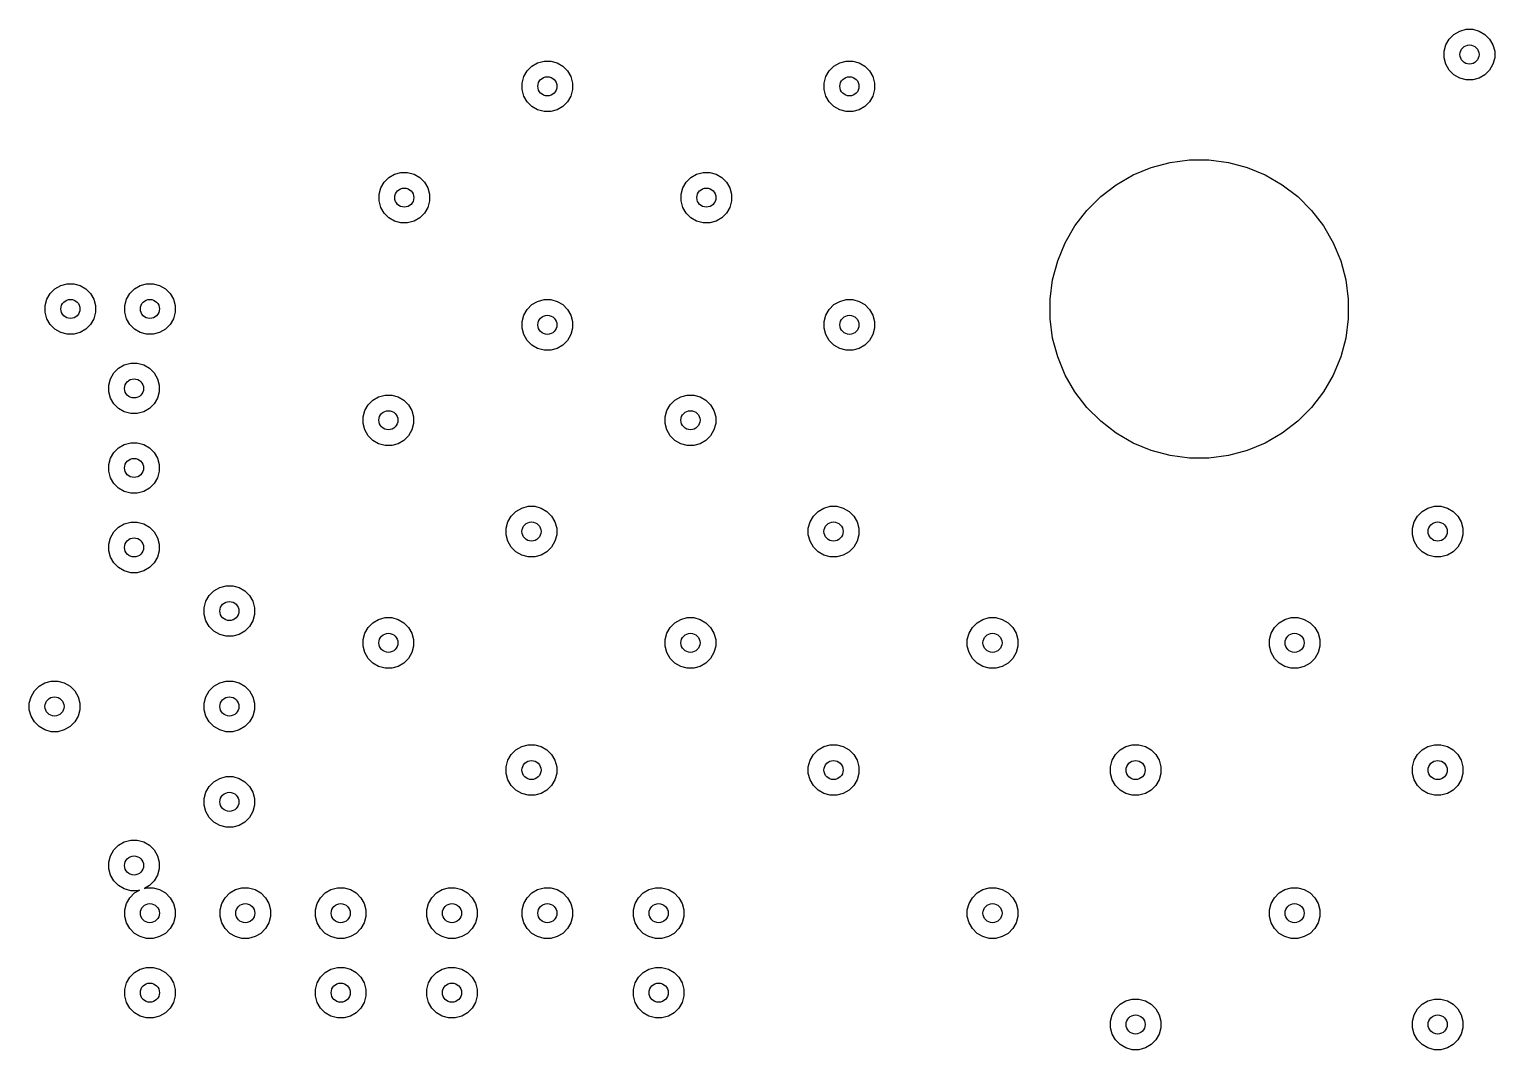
# Model space of a CAD drawing. Extents: x 0.98 to 8.09, y -3.46 to -0.83.
# Drawn here: x 7.16 to 8.067, y -1.502 to -0.87 of the extents above; entities that cross this region are included whole.
import ezdxf

# ---------------------------------------------------------------- set-up
doc = ezdxf.new("R2010")
doc.units = 0
doc.header["$MEASUREMENT"] = 0
doc.layers.add('BLACK', color=7, linetype='CONTINUOUS')

msp = doc.modelspace()

# ---------------------------------------------------------------- linework, layer by layer
at = {"layer": 'BLACK', "linetype": 'CONTINUOUS'}
for p, q in [((8.04515, -0.87128), (8.04913, -0.87021)), ((8.04913, -0.87021), (8.05324, -0.87021)), ((8.05324, -0.87021), (8.05721, -0.87128)), ((8.03557, -0.88377), (8.03663, -0.8798)), ((8.03663, -0.8798), (8.03869, -0.87624)), ((8.03869, -0.87624), (8.04159, -0.87333)), ((8.04159, -0.87333), (8.04515, -0.87128)), ((8.05721, -0.87128), (8.06077, -0.87333)), ((8.06077, -0.87333), (8.06367, -0.87624)), ((8.06367, -0.87624), (8.06573, -0.8798)), ((8.06573, -0.8798), (8.06679, -0.88377)), ((8.03557, -0.88788), (8.03557, -0.88377)), ((8.03663, -0.89185), (8.03557, -0.88788)), ((8.06679, -0.88788), (8.06573, -0.89185)), ((8.06679, -0.88377), (8.06679, -0.88788)), ((7.46577, -0.89949), (7.46782, -0.89592)), ((7.46782, -0.89592), (7.47073, -0.89302)), ((7.47073, -0.89302), (7.47429, -0.89096)), ((7.47429, -0.89096), (7.47826, -0.8899)), ((7.47826, -0.8899), (7.48237, -0.8899)), ((7.48237, -0.8899), (7.48634, -0.89096)), ((7.48634, -0.89096), (7.4899, -0.89302)), ((7.4899, -0.89302), (7.49281, -0.89592)), ((7.49281, -0.89592), (7.49486, -0.89949)), ((7.65277, -0.89949), (7.65483, -0.89592)), ((7.65483, -0.89592), (7.65774, -0.89302)), ((7.65774, -0.89302), (7.6613, -0.89096)), ((7.6613, -0.89096), (7.66527, -0.8899)), ((7.66527, -0.8899), (7.66938, -0.8899)), ((7.66938, -0.8899), (7.67335, -0.89096)), ((7.67335, -0.89096), (7.67691, -0.89302)), ((7.67691, -0.89302), (7.67982, -0.89592)), ((7.67982, -0.89592), (7.68187, -0.89949)), ((8.03869, -0.89541), (8.03663, -0.89185)), ((8.04159, -0.89832), (8.03869, -0.89541)), ((8.06367, -0.89541), (8.06077, -0.89832)), ((8.06573, -0.89185), (8.06367, -0.89541)), ((7.4647, -0.90346), (7.46577, -0.89949)), ((7.4647, -0.90757), (7.4647, -0.90346)), ((7.49486, -0.89949), (7.49593, -0.90346)), ((7.49593, -0.90346), (7.49593, -0.90757)), ((7.65171, -0.90346), (7.65277, -0.89949)), ((7.65171, -0.90757), (7.65171, -0.90346)), ((7.68187, -0.89949), (7.68294, -0.90346)), ((7.68294, -0.90346), (7.68294, -0.90757)), ((8.04515, -0.90038), (8.04159, -0.89832)), ((8.04913, -0.90144), (8.04515, -0.90038)), ((8.05324, -0.90144), (8.04913, -0.90144)), ((8.05721, -0.90038), (8.05324, -0.90144)), ((8.06077, -0.89832), (8.05721, -0.90038)), ((7.46577, -0.91154), (7.4647, -0.90757)), ((7.46782, -0.9151), (7.46577, -0.91154)), ((7.47073, -0.91801), (7.46782, -0.9151)), ((7.49281, -0.9151), (7.4899, -0.91801)), ((7.49486, -0.91154), (7.49281, -0.9151)), ((7.49593, -0.90757), (7.49486, -0.91154)), ((7.65277, -0.91154), (7.65171, -0.90757)), ((7.65483, -0.9151), (7.65277, -0.91154)), ((7.65774, -0.91801), (7.65483, -0.9151)), ((7.67982, -0.9151), (7.67691, -0.91801)), ((7.68187, -0.91154), (7.67982, -0.9151)), ((7.68294, -0.90757), (7.68187, -0.91154)), ((7.47429, -0.92006), (7.47073, -0.91801)), ((7.47826, -0.92113), (7.47429, -0.92006)), ((7.48237, -0.92113), (7.47826, -0.92113)), ((7.48634, -0.92006), (7.48237, -0.92113)), ((7.4899, -0.91801), (7.48634, -0.92006)), ((7.6613, -0.92006), (7.65774, -0.91801)), ((7.66527, -0.92113), (7.6613, -0.92006)), ((7.66938, -0.92113), (7.66527, -0.92113)), ((7.67335, -0.92006), (7.66938, -0.92113)), ((7.67691, -0.91801), (7.67335, -0.92006)), ((7.85412, -0.9557), (7.86581, -0.95257)), ((7.86581, -0.95257), (7.87781, -0.95099)), ((7.87781, -0.95099), (7.88991, -0.95099)), ((7.88991, -0.95099), (7.90191, -0.95257)), ((7.90191, -0.95257), (7.9136, -0.9557)), ((7.38215, -0.96192), (7.38571, -0.95986)), ((7.38571, -0.95986), (7.38968, -0.9588)), ((7.38968, -0.9588), (7.39379, -0.9588)), ((7.39379, -0.9588), (7.39776, -0.95986)), ((7.39776, -0.95986), (7.40132, -0.96192)), ((7.56915, -0.96192), (7.57271, -0.95986)), ((7.57271, -0.95986), (7.57668, -0.9588)), ((7.57668, -0.9588), (7.5808, -0.9588)), ((7.5808, -0.9588), (7.58477, -0.95986)), ((7.58477, -0.95986), (7.58833, -0.96192)), ((7.83246, -0.96638), (7.84294, -0.96033)), ((7.84294, -0.96033), (7.85412, -0.9557)), ((7.9136, -0.9557), (7.92478, -0.96033)), ((7.92478, -0.96033), (7.93526, -0.96638)), ((7.37612, -0.97235), (7.37718, -0.96838)), ((7.37718, -0.96838), (7.37924, -0.96482)), ((7.37924, -0.96482), (7.38215, -0.96192)), ((7.40132, -0.96192), (7.40423, -0.96482)), ((7.40423, -0.96482), (7.40628, -0.96838)), ((7.40628, -0.96838), (7.40735, -0.97235)), ((7.56313, -0.97235), (7.56419, -0.96838)), ((7.56419, -0.96838), (7.56625, -0.96482)), ((7.56625, -0.96482), (7.56915, -0.96192)), ((7.58833, -0.96192), (7.59123, -0.96482)), ((7.59123, -0.96482), (7.59329, -0.96838)), ((7.59329, -0.96838), (7.59435, -0.97235)), ((7.82286, -0.97375), (7.83246, -0.96638)), ((7.93526, -0.96638), (7.94486, -0.97375)), ((7.37612, -0.97646), (7.37612, -0.97235)), ((7.37718, -0.98044), (7.37612, -0.97646)), ((7.40735, -0.97646), (7.40628, -0.98044)), ((7.40735, -0.97235), (7.40735, -0.97646)), ((7.56313, -0.97646), (7.56313, -0.97235)), ((7.56419, -0.98044), (7.56313, -0.97646)), ((7.59435, -0.97646), (7.59329, -0.98044)), ((7.59435, -0.97235), (7.59435, -0.97646)), ((7.8143, -0.9823), (7.82286, -0.97375)), ((7.94486, -0.97375), (7.95342, -0.9823)), ((7.37924, -0.984), (7.37718, -0.98044)), ((7.38215, -0.9869), (7.37924, -0.984)), ((7.38571, -0.98896), (7.38215, -0.9869)), ((7.40132, -0.9869), (7.39776, -0.98896)), ((7.40423, -0.984), (7.40132, -0.9869)), ((7.40628, -0.98044), (7.40423, -0.984)), ((7.56625, -0.984), (7.56419, -0.98044)), ((7.56915, -0.9869), (7.56625, -0.984)), ((7.57271, -0.98896), (7.56915, -0.9869)), ((7.58833, -0.9869), (7.58477, -0.98896)), ((7.59123, -0.984), (7.58833, -0.9869)), ((7.59329, -0.98044), (7.59123, -0.984)), ((7.80693, -0.99191), (7.8143, -0.9823)), ((7.95342, -0.9823), (7.96079, -0.99191)), ((7.38968, -0.99002), (7.38571, -0.98896)), ((7.39379, -0.99002), (7.38968, -0.99002)), ((7.39776, -0.98896), (7.39379, -0.99002)), ((7.57668, -0.99002), (7.57271, -0.98896)), ((7.5808, -0.99002), (7.57668, -0.99002)), ((7.58477, -0.98896), (7.5808, -0.99002)), ((7.80088, -1.00239), (7.80693, -0.99191)), ((7.96079, -0.99191), (7.96684, -1.00239)), ((7.79625, -1.01357), (7.80088, -1.00239)), ((7.96684, -1.00239), (7.97147, -1.01357)), ((7.79312, -1.02526), (7.79625, -1.01357)), ((7.97147, -1.01357), (7.9746, -1.02526)), ((7.17049, -1.03728), (7.17255, -1.03372)), ((7.17255, -1.03372), (7.17545, -1.03081)), ((7.17545, -1.03081), (7.17901, -1.02876)), ((7.17901, -1.02876), (7.18298, -1.02769)), ((7.18298, -1.02769), (7.18709, -1.02769)), ((7.18709, -1.02769), (7.19107, -1.02876)), ((7.19107, -1.02876), (7.19463, -1.03081)), ((7.19463, -1.03081), (7.19753, -1.03372)), ((7.19753, -1.03372), (7.19959, -1.03728)), ((7.2197, -1.03728), (7.22176, -1.03372)), ((7.22176, -1.03372), (7.22467, -1.03081)), ((7.22467, -1.03081), (7.22823, -1.02876)), ((7.22823, -1.02876), (7.2322, -1.02769)), ((7.2322, -1.02769), (7.23631, -1.02769)), ((7.23631, -1.02769), (7.24028, -1.02876)), ((7.24028, -1.02876), (7.24384, -1.03081)), ((7.24384, -1.03081), (7.24675, -1.03372)), ((7.24675, -1.03372), (7.2488, -1.03728)), ((7.79154, -1.03726), (7.79312, -1.02526)), ((7.9746, -1.02526), (7.97618, -1.03726)), ((7.16943, -1.04125), (7.17049, -1.03728)), ((7.16943, -1.04536), (7.16943, -1.04125)), ((7.19959, -1.03728), (7.20065, -1.04125)), ((7.20065, -1.04125), (7.20065, -1.04536)), ((7.21864, -1.04125), (7.2197, -1.03728)), ((7.21864, -1.04536), (7.21864, -1.04125)), ((7.2488, -1.03728), (7.24987, -1.04125)), ((7.24987, -1.04125), (7.24987, -1.04536)), ((7.46782, -1.04356), (7.47073, -1.04066)), ((7.47073, -1.04066), (7.47429, -1.0386)), ((7.47429, -1.0386), (7.47826, -1.03754)), ((7.47826, -1.03754), (7.48237, -1.03754)), ((7.48237, -1.03754), (7.48634, -1.0386)), ((7.48634, -1.0386), (7.4899, -1.04066)), ((7.4899, -1.04066), (7.49281, -1.04356)), ((7.65483, -1.04356), (7.65774, -1.04066)), ((7.65774, -1.04066), (7.6613, -1.0386)), ((7.6613, -1.0386), (7.66527, -1.03754)), ((7.66527, -1.03754), (7.66938, -1.03754)), ((7.66938, -1.03754), (7.67335, -1.0386)), ((7.67335, -1.0386), (7.67691, -1.04066)), ((7.67691, -1.04066), (7.67982, -1.04356)), ((7.79154, -1.04936), (7.79154, -1.03726)), ((7.97618, -1.03726), (7.97618, -1.04936)), ((7.17049, -1.04933), (7.16943, -1.04536)), ((7.17255, -1.05289), (7.17049, -1.04933)), ((7.19959, -1.04933), (7.19753, -1.05289)), ((7.20065, -1.04536), (7.19959, -1.04933)), ((7.2197, -1.04933), (7.21864, -1.04536)), ((7.22176, -1.05289), (7.2197, -1.04933)), ((7.2488, -1.04933), (7.24675, -1.05289)), ((7.24987, -1.04536), (7.2488, -1.04933)), ((7.4647, -1.05109), (7.46577, -1.04712)), ((7.4647, -1.05521), (7.4647, -1.05109)), ((7.46577, -1.04712), (7.46782, -1.04356)), ((7.49281, -1.04356), (7.49486, -1.04712)), ((7.49486, -1.04712), (7.49593, -1.05109)), ((7.49593, -1.05109), (7.49593, -1.05521)), ((7.65171, -1.05109), (7.65277, -1.04712)), ((7.65171, -1.05521), (7.65171, -1.05109)), ((7.65277, -1.04712), (7.65483, -1.04356)), ((7.67982, -1.04356), (7.68187, -1.04712)), ((7.68187, -1.04712), (7.68294, -1.05109)), ((7.68294, -1.05109), (7.68294, -1.05521)), ((7.79312, -1.06136), (7.79154, -1.04936)), ((7.97618, -1.04936), (7.9746, -1.06136)), ((7.17545, -1.0558), (7.17255, -1.05289)), ((7.17901, -1.05786), (7.17545, -1.0558)), ((7.18298, -1.05892), (7.17901, -1.05786)), ((7.18709, -1.05892), (7.18298, -1.05892)), ((7.19107, -1.05786), (7.18709, -1.05892)), ((7.19463, -1.0558), (7.19107, -1.05786)), ((7.19753, -1.05289), (7.19463, -1.0558)), ((7.22467, -1.0558), (7.22176, -1.05289)), ((7.22823, -1.05786), (7.22467, -1.0558)), ((7.2322, -1.05892), (7.22823, -1.05786)), ((7.23631, -1.05892), (7.2322, -1.05892)), ((7.24028, -1.05786), (7.23631, -1.05892)), ((7.24384, -1.0558), (7.24028, -1.05786)), ((7.24675, -1.05289), (7.24384, -1.0558)), ((7.46577, -1.05918), (7.4647, -1.05521)), ((7.46782, -1.06274), (7.46577, -1.05918)), ((7.49486, -1.05918), (7.49281, -1.06274)), ((7.49593, -1.05521), (7.49486, -1.05918)), ((7.65277, -1.05918), (7.65171, -1.05521)), ((7.65483, -1.06274), (7.65277, -1.05918)), ((7.68187, -1.05918), (7.67982, -1.06274)), ((7.68294, -1.05521), (7.68187, -1.05918)), ((7.79625, -1.07305), (7.79312, -1.06136)), ((7.9746, -1.06136), (7.97147, -1.07305)), ((7.47073, -1.06564), (7.46782, -1.06274)), ((7.47429, -1.0677), (7.47073, -1.06564)), ((7.47826, -1.06876), (7.47429, -1.0677)), ((7.48237, -1.06876), (7.47826, -1.06876)), ((7.48634, -1.0677), (7.48237, -1.06876)), ((7.4899, -1.06564), (7.48634, -1.0677)), ((7.49281, -1.06274), (7.4899, -1.06564)), ((7.65774, -1.06564), (7.65483, -1.06274)), ((7.6613, -1.0677), (7.65774, -1.06564)), ((7.66527, -1.06876), (7.6613, -1.0677)), ((7.66938, -1.06876), (7.66527, -1.06876)), ((7.67335, -1.0677), (7.66938, -1.06876)), ((7.67691, -1.06564), (7.67335, -1.0677)), ((7.67982, -1.06274), (7.67691, -1.06564)), ((7.21482, -1.08003), (7.21838, -1.07797)), ((7.21838, -1.07797), (7.22235, -1.07691)), ((7.22235, -1.07691), (7.22646, -1.07691)), ((7.22646, -1.07691), (7.23044, -1.07797)), ((7.23044, -1.07797), (7.234, -1.08003)), ((7.80088, -1.08423), (7.79625, -1.07305)), ((7.97147, -1.07305), (7.96684, -1.08423)), ((7.2088, -1.09046), (7.20986, -1.08649)), ((7.20986, -1.08649), (7.21192, -1.08293)), ((7.21192, -1.08293), (7.21482, -1.08003)), ((7.234, -1.08003), (7.2369, -1.08293)), ((7.2369, -1.08293), (7.23896, -1.08649)), ((7.23896, -1.08649), (7.24002, -1.09046)), ((7.80693, -1.09471), (7.80088, -1.08423)), ((7.96684, -1.08423), (7.96079, -1.09471)), ((7.2088, -1.09458), (7.2088, -1.09046)), ((7.20986, -1.09855), (7.2088, -1.09458)), ((7.24002, -1.09458), (7.23896, -1.09855)), ((7.24002, -1.09046), (7.24002, -1.09458)), ((7.3723, -1.09971), (7.37586, -1.09766)), ((7.37586, -1.09766), (7.37983, -1.09659)), ((7.37983, -1.09659), (7.38395, -1.09659)), ((7.38395, -1.09659), (7.38792, -1.09766)), ((7.38792, -1.09766), (7.39148, -1.09971)), ((7.55931, -1.09971), (7.56287, -1.09766)), ((7.56287, -1.09766), (7.56684, -1.09659)), ((7.56684, -1.09659), (7.57095, -1.09659)), ((7.57095, -1.09659), (7.57492, -1.09766)), ((7.57492, -1.09766), (7.57848, -1.09971)), ((7.8143, -1.10431), (7.80693, -1.09471)), ((7.96079, -1.09471), (7.95342, -1.10431)), ((7.21192, -1.10211), (7.20986, -1.09855)), ((7.21482, -1.10501), (7.21192, -1.10211)), ((7.21838, -1.10707), (7.21482, -1.10501)), ((7.234, -1.10501), (7.23044, -1.10707)), ((7.2369, -1.10211), (7.234, -1.10501)), ((7.23896, -1.09855), (7.2369, -1.10211)), ((7.36628, -1.11015), (7.36734, -1.10618)), ((7.36734, -1.10618), (7.3694, -1.10262)), ((7.3694, -1.10262), (7.3723, -1.09971)), ((7.39148, -1.09971), (7.39438, -1.10262)), ((7.39438, -1.10262), (7.39644, -1.10618)), ((7.39644, -1.10618), (7.3975, -1.11015)), ((7.55328, -1.11015), (7.55435, -1.10618)), ((7.55435, -1.10618), (7.5564, -1.10262)), ((7.5564, -1.10262), (7.55931, -1.09971)), ((7.57848, -1.09971), (7.58139, -1.10262)), ((7.58139, -1.10262), (7.58345, -1.10618)), ((7.58345, -1.10618), (7.58451, -1.11015)), ((7.82286, -1.11287), (7.8143, -1.10431)), ((7.95342, -1.10431), (7.94486, -1.11287)), ((7.22235, -1.10813), (7.21838, -1.10707)), ((7.22646, -1.10813), (7.22235, -1.10813)), ((7.23044, -1.10707), (7.22646, -1.10813)), ((7.36628, -1.11426), (7.36628, -1.11015)), ((7.36734, -1.11823), (7.36628, -1.11426)), ((7.3975, -1.11426), (7.39644, -1.11823)), ((7.3975, -1.11015), (7.3975, -1.11426)), ((7.55328, -1.11426), (7.55328, -1.11015)), ((7.55435, -1.11823), (7.55328, -1.11426)), ((7.58451, -1.11426), (7.58345, -1.11823)), ((7.58451, -1.11015), (7.58451, -1.11426)), ((7.83246, -1.12023), (7.82286, -1.11287)), ((7.94486, -1.11287), (7.93526, -1.12023)), ((7.3694, -1.12179), (7.36734, -1.11823)), ((7.3723, -1.1247), (7.3694, -1.12179)), ((7.37586, -1.12675), (7.3723, -1.1247)), ((7.39148, -1.1247), (7.38792, -1.12675)), ((7.39438, -1.12179), (7.39148, -1.1247)), ((7.39644, -1.11823), (7.39438, -1.12179)), ((7.5564, -1.12179), (7.55435, -1.11823)), ((7.55931, -1.1247), (7.5564, -1.12179)), ((7.56287, -1.12675), (7.55931, -1.1247)), ((7.57848, -1.1247), (7.57492, -1.12675)), ((7.58139, -1.12179), (7.57848, -1.1247)), ((7.58345, -1.11823), (7.58139, -1.12179)), ((7.84294, -1.12629), (7.83246, -1.12023)), ((7.93526, -1.12023), (7.92478, -1.12629)), ((7.20986, -1.13571), (7.21192, -1.13215)), ((7.21192, -1.13215), (7.21482, -1.12924)), ((7.21482, -1.12924), (7.21838, -1.12718)), ((7.21838, -1.12718), (7.22235, -1.12612)), ((7.22235, -1.12612), (7.22646, -1.12612)), ((7.22646, -1.12612), (7.23044, -1.12718)), ((7.23044, -1.12718), (7.234, -1.12924)), ((7.234, -1.12924), (7.2369, -1.13215)), ((7.2369, -1.13215), (7.23896, -1.13571)), ((7.37983, -1.12782), (7.37586, -1.12675)), ((7.38395, -1.12782), (7.37983, -1.12782)), ((7.38792, -1.12675), (7.38395, -1.12782)), ((7.56684, -1.12782), (7.56287, -1.12675)), ((7.57095, -1.12782), (7.56684, -1.12782)), ((7.57492, -1.12675), (7.57095, -1.12782)), ((7.85412, -1.13092), (7.84294, -1.12629)), ((7.86581, -1.13405), (7.85412, -1.13092)), ((7.9136, -1.13092), (7.90191, -1.13405)), ((7.92478, -1.12629), (7.9136, -1.13092)), ((7.2088, -1.13968), (7.20986, -1.13571)), ((7.2088, -1.14379), (7.2088, -1.13968)), ((7.23896, -1.13571), (7.24002, -1.13968)), ((7.24002, -1.13968), (7.24002, -1.14379)), ((7.87781, -1.13563), (7.86581, -1.13405)), ((7.88991, -1.13563), (7.87781, -1.13563)), ((7.90191, -1.13405), (7.88991, -1.13563)), ((7.20986, -1.14776), (7.2088, -1.14379)), ((7.21192, -1.15132), (7.20986, -1.14776)), ((7.21482, -1.15423), (7.21192, -1.15132)), ((7.2369, -1.15132), (7.234, -1.15423)), ((7.23896, -1.14776), (7.2369, -1.15132)), ((7.24002, -1.14379), (7.23896, -1.14776)), ((7.21838, -1.15628), (7.21482, -1.15423)), ((7.22235, -1.15735), (7.21838, -1.15628)), ((7.22646, -1.15735), (7.22235, -1.15735)), ((7.23044, -1.15628), (7.22646, -1.15735)), ((7.234, -1.15423), (7.23044, -1.15628)), ((7.45798, -1.17152), (7.46089, -1.16861)), ((7.46089, -1.16861), (7.46445, -1.16655)), ((7.46445, -1.16655), (7.46842, -1.16549)), ((7.46842, -1.16549), (7.47253, -1.16549)), ((7.47253, -1.16549), (7.4765, -1.16655)), ((7.4765, -1.16655), (7.48006, -1.16861)), ((7.48006, -1.16861), (7.48297, -1.17152)), ((7.64499, -1.17152), (7.64789, -1.16861)), ((7.64789, -1.16861), (7.65145, -1.16655)), ((7.65145, -1.16655), (7.65542, -1.16549)), ((7.65542, -1.16549), (7.65954, -1.16549)), ((7.65954, -1.16549), (7.66351, -1.16655)), ((7.66351, -1.16655), (7.66707, -1.16861)), ((7.66707, -1.16861), (7.66997, -1.17152)), ((8.019, -1.17152), (8.02191, -1.16861)), ((8.02191, -1.16861), (8.02547, -1.16655)), ((8.02547, -1.16655), (8.02944, -1.16549)), ((8.02944, -1.16549), (8.03355, -1.16549)), ((8.03355, -1.16549), (8.03752, -1.16655)), ((8.03752, -1.16655), (8.04108, -1.16861)), ((8.04108, -1.16861), (8.04399, -1.17152)), ((7.21192, -1.18136), (7.21482, -1.17845)), ((7.21482, -1.17845), (7.21838, -1.1764)), ((7.21838, -1.1764), (7.22235, -1.17533)), ((7.22235, -1.17533), (7.22646, -1.17533)), ((7.22646, -1.17533), (7.23044, -1.1764)), ((7.23044, -1.1764), (7.234, -1.17845)), ((7.234, -1.17845), (7.2369, -1.18136)), ((7.45486, -1.17905), (7.45592, -1.17508)), ((7.45486, -1.18316), (7.45486, -1.17905)), ((7.45592, -1.17508), (7.45798, -1.17152)), ((7.48297, -1.17152), (7.48502, -1.17508)), ((7.48502, -1.17508), (7.48609, -1.17905)), ((7.48609, -1.17905), (7.48609, -1.18316)), ((7.64187, -1.17905), (7.64293, -1.17508)), ((7.64187, -1.18316), (7.64187, -1.17905)), ((7.64293, -1.17508), (7.64499, -1.17152)), ((7.66997, -1.17152), (7.67203, -1.17508)), ((7.67203, -1.17508), (7.67309, -1.17905)), ((7.67309, -1.17905), (7.67309, -1.18316)), ((8.01588, -1.17905), (8.01695, -1.17508)), ((8.01588, -1.18316), (8.01588, -1.17905)), ((8.01695, -1.17508), (8.019, -1.17152)), ((8.04399, -1.17152), (8.04605, -1.17508)), ((8.04605, -1.17508), (8.04711, -1.17905)), ((8.04711, -1.17905), (8.04711, -1.18316)), ((7.2088, -1.18889), (7.20986, -1.18492)), ((7.20986, -1.18492), (7.21192, -1.18136)), ((7.2369, -1.18136), (7.23896, -1.18492)), ((7.23896, -1.18492), (7.24002, -1.18889)), ((7.45592, -1.18713), (7.45486, -1.18316)), ((7.45798, -1.19069), (7.45592, -1.18713)), ((7.48502, -1.18713), (7.48297, -1.19069)), ((7.48609, -1.18316), (7.48502, -1.18713)), ((7.64293, -1.18713), (7.64187, -1.18316)), ((7.64499, -1.19069), (7.64293, -1.18713)), ((7.67203, -1.18713), (7.66997, -1.19069)), ((7.67309, -1.18316), (7.67203, -1.18713)), ((8.01695, -1.18713), (8.01588, -1.18316)), ((8.019, -1.19069), (8.01695, -1.18713)), ((8.04605, -1.18713), (8.04399, -1.19069)), ((8.04711, -1.18316), (8.04605, -1.18713)), ((7.2088, -1.193), (7.2088, -1.18889)), ((7.20986, -1.19697), (7.2088, -1.193)), ((7.21192, -1.20053), (7.20986, -1.19697)), ((7.23896, -1.19697), (7.2369, -1.20053)), ((7.24002, -1.193), (7.23896, -1.19697)), ((7.24002, -1.18889), (7.24002, -1.193)), ((7.46089, -1.1936), (7.45798, -1.19069)), ((7.46445, -1.19565), (7.46089, -1.1936)), ((7.46842, -1.19672), (7.46445, -1.19565)), ((7.47253, -1.19672), (7.46842, -1.19672)), ((7.4765, -1.19565), (7.47253, -1.19672)), ((7.48006, -1.1936), (7.4765, -1.19565)), ((7.48297, -1.19069), (7.48006, -1.1936)), ((7.64789, -1.1936), (7.64499, -1.19069)), ((7.65145, -1.19565), (7.64789, -1.1936)), ((7.65542, -1.19672), (7.65145, -1.19565)), ((7.65954, -1.19672), (7.65542, -1.19672)), ((7.66351, -1.19565), (7.65954, -1.19672)), ((7.66707, -1.1936), (7.66351, -1.19565)), ((7.66997, -1.19069), (7.66707, -1.1936)), ((8.02191, -1.1936), (8.019, -1.19069)), ((8.02547, -1.19565), (8.02191, -1.1936)), ((8.02944, -1.19672), (8.02547, -1.19565)), ((8.03355, -1.19672), (8.02944, -1.19672)), ((8.03752, -1.19565), (8.03355, -1.19672)), ((8.04108, -1.1936), (8.03752, -1.19565)), ((8.04399, -1.19069), (8.04108, -1.1936)), ((7.21482, -1.20344), (7.21192, -1.20053)), ((7.21838, -1.20549), (7.21482, -1.20344)), ((7.22235, -1.20656), (7.21838, -1.20549)), ((7.22646, -1.20656), (7.22235, -1.20656)), ((7.23044, -1.20549), (7.22646, -1.20656)), ((7.234, -1.20344), (7.23044, -1.20549)), ((7.2369, -1.20053), (7.234, -1.20344)), ((7.27744, -1.21577), (7.28141, -1.2147)), ((7.28141, -1.2147), (7.28552, -1.2147)), ((7.28552, -1.2147), (7.28949, -1.21577)), ((7.26785, -1.22826), (7.26892, -1.22429)), ((7.26892, -1.22429), (7.27097, -1.22073)), ((7.27097, -1.22073), (7.27388, -1.21782)), ((7.27388, -1.21782), (7.27744, -1.21577)), ((7.28949, -1.21577), (7.29305, -1.21782)), ((7.29305, -1.21782), (7.29596, -1.22073)), ((7.29596, -1.22073), (7.29801, -1.22429)), ((7.29801, -1.22429), (7.29908, -1.22826)), ((7.26785, -1.23237), (7.26785, -1.22826)), ((7.26892, -1.23634), (7.26785, -1.23237)), ((7.29908, -1.23237), (7.29801, -1.23634)), ((7.29908, -1.22826), (7.29908, -1.23237)), ((7.27097, -1.2399), (7.26892, -1.23634)), ((7.27388, -1.24281), (7.27097, -1.2399)), ((7.27744, -1.24486), (7.27388, -1.24281)), ((7.29305, -1.24281), (7.28949, -1.24486)), ((7.29596, -1.2399), (7.29305, -1.24281)), ((7.29801, -1.23634), (7.29596, -1.2399)), ((7.36734, -1.24397), (7.3694, -1.24041)), ((7.3694, -1.24041), (7.3723, -1.23751)), ((7.3723, -1.23751), (7.37586, -1.23545)), ((7.37586, -1.23545), (7.37983, -1.23439)), ((7.37983, -1.23439), (7.38395, -1.23439)), ((7.38395, -1.23439), (7.38792, -1.23545)), ((7.38792, -1.23545), (7.39148, -1.23751)), ((7.39148, -1.23751), (7.39438, -1.24041)), ((7.39438, -1.24041), (7.39644, -1.24397)), ((7.55435, -1.24397), (7.5564, -1.24041)), ((7.5564, -1.24041), (7.55931, -1.23751)), ((7.55931, -1.23751), (7.56287, -1.23545)), ((7.56287, -1.23545), (7.56684, -1.23439)), ((7.56684, -1.23439), (7.57095, -1.23439)), ((7.57095, -1.23439), (7.57492, -1.23545)), ((7.57492, -1.23545), (7.57848, -1.23751)), ((7.57848, -1.23751), (7.58139, -1.24041)), ((7.58139, -1.24041), (7.58345, -1.24397)), ((7.74136, -1.24397), (7.74341, -1.24041)), ((7.74341, -1.24041), (7.74632, -1.23751)), ((7.74632, -1.23751), (7.74988, -1.23545)), ((7.74988, -1.23545), (7.75385, -1.23439)), ((7.75385, -1.23439), (7.75796, -1.23439)), ((7.75796, -1.23439), (7.76193, -1.23545)), ((7.76193, -1.23545), (7.76549, -1.23751)), ((7.76549, -1.23751), (7.7684, -1.24041)), ((7.7684, -1.24041), (7.77045, -1.24397)), ((7.92836, -1.24397), (7.93042, -1.24041)), ((7.93042, -1.24041), (7.93333, -1.23751)), ((7.93333, -1.23751), (7.93689, -1.23545)), ((7.93689, -1.23545), (7.94086, -1.23439)), ((7.94086, -1.23439), (7.94497, -1.23439)), ((7.94497, -1.23439), (7.94894, -1.23545)), ((7.94894, -1.23545), (7.9525, -1.23751)), ((7.9525, -1.23751), (7.95541, -1.24041)), ((7.95541, -1.24041), (7.95746, -1.24397)), ((7.28141, -1.24593), (7.27744, -1.24486)), ((7.28552, -1.24593), (7.28141, -1.24593)), ((7.28949, -1.24486), (7.28552, -1.24593)), ((7.36628, -1.24794), (7.36734, -1.24397)), ((7.36628, -1.25206), (7.36628, -1.24794)), ((7.39644, -1.24397), (7.3975, -1.24794)), ((7.3975, -1.24794), (7.3975, -1.25206)), ((7.55328, -1.24794), (7.55435, -1.24397)), ((7.55328, -1.25206), (7.55328, -1.24794)), ((7.58345, -1.24397), (7.58451, -1.24794)), ((7.58451, -1.24794), (7.58451, -1.25206)), ((7.74029, -1.24794), (7.74136, -1.24397)), ((7.74029, -1.25206), (7.74029, -1.24794)), ((7.77045, -1.24397), (7.77152, -1.24794)), ((7.77152, -1.24794), (7.77152, -1.25206)), ((7.9273, -1.24794), (7.92836, -1.24397)), ((7.9273, -1.25206), (7.9273, -1.24794)), ((7.95746, -1.24397), (7.95853, -1.24794)), ((7.95853, -1.24794), (7.95853, -1.25206)), ((7.36734, -1.25603), (7.36628, -1.25206)), ((7.3694, -1.25959), (7.36734, -1.25603)), ((7.3723, -1.26249), (7.3694, -1.25959)), ((7.39438, -1.25959), (7.39148, -1.26249)), ((7.39644, -1.25603), (7.39438, -1.25959)), ((7.3975, -1.25206), (7.39644, -1.25603)), ((7.55435, -1.25603), (7.55328, -1.25206)), ((7.5564, -1.25959), (7.55435, -1.25603)), ((7.55931, -1.26249), (7.5564, -1.25959)), ((7.58139, -1.25959), (7.57848, -1.26249)), ((7.58345, -1.25603), (7.58139, -1.25959)), ((7.58451, -1.25206), (7.58345, -1.25603)), ((7.74136, -1.25603), (7.74029, -1.25206)), ((7.74341, -1.25959), (7.74136, -1.25603)), ((7.74632, -1.26249), (7.74341, -1.25959)), ((7.7684, -1.25959), (7.76549, -1.26249)), ((7.77045, -1.25603), (7.7684, -1.25959)), ((7.77152, -1.25206), (7.77045, -1.25603)), ((7.92836, -1.25603), (7.9273, -1.25206)), ((7.93042, -1.25959), (7.92836, -1.25603)), ((7.93333, -1.26249), (7.93042, -1.25959)), ((7.95541, -1.25959), (7.9525, -1.26249)), ((7.95746, -1.25603), (7.95541, -1.25959)), ((7.95853, -1.25206), (7.95746, -1.25603)), ((7.37586, -1.26455), (7.3723, -1.26249)), ((7.37983, -1.26561), (7.37586, -1.26455)), ((7.38395, -1.26561), (7.37983, -1.26561)), ((7.38792, -1.26455), (7.38395, -1.26561)), ((7.39148, -1.26249), (7.38792, -1.26455)), ((7.56287, -1.26455), (7.55931, -1.26249)), ((7.56684, -1.26561), (7.56287, -1.26455)), ((7.57095, -1.26561), (7.56684, -1.26561)), ((7.57492, -1.26455), (7.57095, -1.26561)), ((7.57848, -1.26249), (7.57492, -1.26455)), ((7.74988, -1.26455), (7.74632, -1.26249)), ((7.75385, -1.26561), (7.74988, -1.26455)), ((7.75796, -1.26561), (7.75385, -1.26561)), ((7.76193, -1.26455), (7.75796, -1.26561)), ((7.76549, -1.26249), (7.76193, -1.26455)), ((7.93689, -1.26455), (7.93333, -1.26249)), ((7.94086, -1.26561), (7.93689, -1.26455)), ((7.94497, -1.26561), (7.94086, -1.26561)), ((7.94894, -1.26455), (7.94497, -1.26561)), ((7.9525, -1.26249), (7.94894, -1.26455)), ((7.1627, -1.27978), (7.16561, -1.27688)), ((7.16561, -1.27688), (7.16917, -1.27482)), ((7.16917, -1.27482), (7.17314, -1.27376)), ((7.17314, -1.27376), (7.17725, -1.27376)), ((7.17725, -1.27376), (7.18122, -1.27482)), ((7.18122, -1.27482), (7.18478, -1.27688)), ((7.18478, -1.27688), (7.18769, -1.27978)), ((7.27097, -1.27978), (7.27388, -1.27688)), ((7.27388, -1.27688), (7.27744, -1.27482)), ((7.27744, -1.27482), (7.28141, -1.27376)), ((7.28141, -1.27376), (7.28552, -1.27376)), ((7.28552, -1.27376), (7.28949, -1.27482)), ((7.28949, -1.27482), (7.29305, -1.27688)), ((7.29305, -1.27688), (7.29596, -1.27978)), ((7.15958, -1.28731), (7.16065, -1.28334)), ((7.15958, -1.29143), (7.15958, -1.28731)), ((7.16065, -1.28334), (7.1627, -1.27978)), ((7.18769, -1.27978), (7.18975, -1.28334)), ((7.18975, -1.28334), (7.19081, -1.28731)), ((7.19081, -1.28731), (7.19081, -1.29143)), ((7.26785, -1.28731), (7.26892, -1.28334)), ((7.26785, -1.29143), (7.26785, -1.28731)), ((7.26892, -1.28334), (7.27097, -1.27978)), ((7.29596, -1.27978), (7.29801, -1.28334)), ((7.29801, -1.28334), (7.29908, -1.28731)), ((7.29908, -1.28731), (7.29908, -1.29143)), ((7.16065, -1.2954), (7.15958, -1.29143)), ((7.1627, -1.29896), (7.16065, -1.2954)), ((7.18975, -1.2954), (7.18769, -1.29896)), ((7.19081, -1.29143), (7.18975, -1.2954)), ((7.26892, -1.2954), (7.26785, -1.29143)), ((7.27097, -1.29896), (7.26892, -1.2954)), ((7.29801, -1.2954), (7.29596, -1.29896)), ((7.29908, -1.29143), (7.29801, -1.2954)), ((7.16561, -1.30186), (7.1627, -1.29896)), ((7.16917, -1.30392), (7.16561, -1.30186)), ((7.17314, -1.30498), (7.16917, -1.30392)), ((7.17725, -1.30498), (7.17314, -1.30498)), ((7.18122, -1.30392), (7.17725, -1.30498)), ((7.18478, -1.30186), (7.18122, -1.30392)), ((7.18769, -1.29896), (7.18478, -1.30186)), ((7.27388, -1.30186), (7.27097, -1.29896)), ((7.27744, -1.30392), (7.27388, -1.30186)), ((7.28141, -1.30498), (7.27744, -1.30392)), ((7.28552, -1.30498), (7.28141, -1.30498)), ((7.28949, -1.30392), (7.28552, -1.30498)), ((7.29305, -1.30186), (7.28949, -1.30392)), ((7.29596, -1.29896), (7.29305, -1.30186)), ((7.46089, -1.31625), (7.46445, -1.31419)), ((7.46445, -1.31419), (7.46842, -1.31313)), ((7.46842, -1.31313), (7.47253, -1.31313)), ((7.47253, -1.31313), (7.4765, -1.31419)), ((7.4765, -1.31419), (7.48006, -1.31625)), ((7.64789, -1.31625), (7.65145, -1.31419)), ((7.65145, -1.31419), (7.65542, -1.31313)), ((7.65542, -1.31313), (7.65954, -1.31313)), ((7.65954, -1.31313), (7.66351, -1.31419)), ((7.66351, -1.31419), (7.66707, -1.31625)), ((7.8349, -1.31625), (7.83846, -1.31419)), ((7.83846, -1.31419), (7.84243, -1.31313)), ((7.84243, -1.31313), (7.84654, -1.31313)), ((7.84654, -1.31313), (7.85051, -1.31419)), ((7.85051, -1.31419), (7.85407, -1.31625)), ((8.02191, -1.31625), (8.02547, -1.31419)), ((8.02547, -1.31419), (8.02944, -1.31313)), ((8.02944, -1.31313), (8.03355, -1.31313)), ((8.03355, -1.31313), (8.03752, -1.31419)), ((8.03752, -1.31419), (8.04108, -1.31625)), ((7.45486, -1.32668), (7.45592, -1.32271)), ((7.45592, -1.32271), (7.45798, -1.31915)), ((7.45798, -1.31915), (7.46089, -1.31625)), ((7.48006, -1.31625), (7.48297, -1.31915)), ((7.48297, -1.31915), (7.48502, -1.32271)), ((7.48502, -1.32271), (7.48609, -1.32668)), ((7.64187, -1.32668), (7.64293, -1.32271)), ((7.64293, -1.32271), (7.64499, -1.31915)), ((7.64499, -1.31915), (7.64789, -1.31625)), ((7.66707, -1.31625), (7.66997, -1.31915)), ((7.66997, -1.31915), (7.67203, -1.32271)), ((7.67203, -1.32271), (7.67309, -1.32668)), ((7.82887, -1.32668), (7.82994, -1.32271)), ((7.82994, -1.32271), (7.83199, -1.31915)), ((7.83199, -1.31915), (7.8349, -1.31625)), ((7.85407, -1.31625), (7.85698, -1.31915)), ((7.85698, -1.31915), (7.85904, -1.32271)), ((7.85904, -1.32271), (7.8601, -1.32668)), ((8.01588, -1.32668), (8.01695, -1.32271)), ((8.01695, -1.32271), (8.019, -1.31915)), ((8.019, -1.31915), (8.02191, -1.31625)), ((8.04108, -1.31625), (8.04399, -1.31915)), ((8.04399, -1.31915), (8.04605, -1.32271)), ((8.04605, -1.32271), (8.04711, -1.32668)), ((7.27744, -1.33388), (7.28141, -1.33281)), ((7.28141, -1.33281), (7.28552, -1.33281)), ((7.28552, -1.33281), (7.28949, -1.33388)), ((7.45486, -1.3308), (7.45486, -1.32668)), ((7.45592, -1.33477), (7.45486, -1.3308)), ((7.48609, -1.3308), (7.48502, -1.33477)), ((7.48609, -1.32668), (7.48609, -1.3308)), ((7.64187, -1.3308), (7.64187, -1.32668)), ((7.64293, -1.33477), (7.64187, -1.3308)), ((7.67309, -1.3308), (7.67203, -1.33477)), ((7.67309, -1.32668), (7.67309, -1.3308)), ((7.82887, -1.3308), (7.82887, -1.32668)), ((7.82994, -1.33477), (7.82887, -1.3308)), ((7.8601, -1.3308), (7.85904, -1.33477)), ((7.8601, -1.32668), (7.8601, -1.3308)), ((8.01588, -1.3308), (8.01588, -1.32668)), ((8.01695, -1.33477), (8.01588, -1.3308)), ((8.04711, -1.3308), (8.04605, -1.33477)), ((8.04711, -1.32668), (8.04711, -1.3308)), ((7.26785, -1.34637), (7.26892, -1.3424)), ((7.26892, -1.3424), (7.27097, -1.33884)), ((7.27097, -1.33884), (7.27388, -1.33593)), ((7.27388, -1.33593), (7.27744, -1.33388)), ((7.28949, -1.33388), (7.29305, -1.33593)), ((7.29305, -1.33593), (7.29596, -1.33884)), ((7.29596, -1.33884), (7.29801, -1.3424)), ((7.29801, -1.3424), (7.29908, -1.34637)), ((7.45798, -1.33833), (7.45592, -1.33477)), ((7.46089, -1.34123), (7.45798, -1.33833)), ((7.46445, -1.34329), (7.46089, -1.34123)), ((7.48006, -1.34123), (7.4765, -1.34329)), ((7.48297, -1.33833), (7.48006, -1.34123)), ((7.48502, -1.33477), (7.48297, -1.33833)), ((7.64499, -1.33833), (7.64293, -1.33477)), ((7.64789, -1.34123), (7.64499, -1.33833)), ((7.65145, -1.34329), (7.64789, -1.34123)), ((7.66707, -1.34123), (7.66351, -1.34329)), ((7.66997, -1.33833), (7.66707, -1.34123)), ((7.67203, -1.33477), (7.66997, -1.33833)), ((7.83199, -1.33833), (7.82994, -1.33477)), ((7.8349, -1.34123), (7.83199, -1.33833)), ((7.83846, -1.34329), (7.8349, -1.34123)), ((7.85407, -1.34123), (7.85051, -1.34329)), ((7.85698, -1.33833), (7.85407, -1.34123)), ((7.85904, -1.33477), (7.85698, -1.33833)), ((8.019, -1.33833), (8.01695, -1.33477)), ((8.02191, -1.34123), (8.019, -1.33833)), ((8.02547, -1.34329), (8.02191, -1.34123)), ((8.04108, -1.34123), (8.03752, -1.34329)), ((8.04399, -1.33833), (8.04108, -1.34123)), ((8.04605, -1.33477), (8.04399, -1.33833)), ((7.26785, -1.35048), (7.26785, -1.34637)), ((7.26892, -1.35445), (7.26785, -1.35048)), ((7.29908, -1.35048), (7.29801, -1.35445)), ((7.29908, -1.34637), (7.29908, -1.35048)), ((7.46842, -1.34435), (7.46445, -1.34329)), ((7.47253, -1.34435), (7.46842, -1.34435)), ((7.4765, -1.34329), (7.47253, -1.34435)), ((7.65542, -1.34435), (7.65145, -1.34329)), ((7.65954, -1.34435), (7.65542, -1.34435)), ((7.66351, -1.34329), (7.65954, -1.34435)), ((7.84243, -1.34435), (7.83846, -1.34329)), ((7.84654, -1.34435), (7.84243, -1.34435)), ((7.85051, -1.34329), (7.84654, -1.34435)), ((8.02944, -1.34435), (8.02547, -1.34329)), ((8.03355, -1.34435), (8.02944, -1.34435)), ((8.03752, -1.34329), (8.03355, -1.34435)), ((7.27097, -1.35801), (7.26892, -1.35445)), ((7.27388, -1.36092), (7.27097, -1.35801)), ((7.29596, -1.35801), (7.29305, -1.36092)), ((7.29801, -1.35445), (7.29596, -1.35801)), ((7.27744, -1.36297), (7.27388, -1.36092)), ((7.28141, -1.36404), (7.27744, -1.36297)), ((7.28552, -1.36404), (7.28141, -1.36404)), ((7.28949, -1.36297), (7.28552, -1.36404)), ((7.29305, -1.36092), (7.28949, -1.36297)), ((7.20986, -1.38177), (7.21192, -1.37821)), ((7.21192, -1.37821), (7.21482, -1.3753)), ((7.21482, -1.3753), (7.21838, -1.37325)), ((7.21838, -1.37325), (7.22235, -1.37218)), ((7.22235, -1.37218), (7.22646, -1.37218)), ((7.22646, -1.37218), (7.23044, -1.37325)), ((7.23044, -1.37325), (7.234, -1.3753)), ((7.234, -1.3753), (7.2369, -1.37821)), ((7.2369, -1.37821), (7.23896, -1.38177)), ((7.2088, -1.38574), (7.20986, -1.38177)), ((7.2088, -1.38985), (7.2088, -1.38574)), ((7.23896, -1.38177), (7.24002, -1.38574)), ((7.24002, -1.38574), (7.24002, -1.38985)), ((7.20986, -1.39382), (7.2088, -1.38985)), ((7.21192, -1.39738), (7.20986, -1.39382)), ((7.23896, -1.39382), (7.2369, -1.39738)), ((7.24002, -1.38985), (7.23896, -1.39382)), ((7.21482, -1.40029), (7.21192, -1.39738)), ((7.21838, -1.40234), (7.21482, -1.40029)), ((7.22235, -1.40341), (7.21838, -1.40234)), ((7.22176, -1.40774), (7.22467, -1.40483)), ((7.22646, -1.40341), (7.22235, -1.40341)), ((7.22467, -1.40483), (7.2277, -1.40308)), ((7.2277, -1.40308), (7.22646, -1.40341)), ((7.234, -1.40029), (7.23096, -1.40204)), ((7.23096, -1.40204), (7.2322, -1.40171)), ((7.2322, -1.40171), (7.23631, -1.40171)), ((7.2369, -1.39738), (7.234, -1.40029)), ((7.23631, -1.40171), (7.24028, -1.40277)), ((7.24028, -1.40277), (7.24384, -1.40483)), ((7.24384, -1.40483), (7.24675, -1.40774)), ((7.28081, -1.40774), (7.28372, -1.40483)), ((7.28372, -1.40483), (7.28728, -1.40277)), ((7.28728, -1.40277), (7.29125, -1.40171)), ((7.29125, -1.40171), (7.29536, -1.40171)), ((7.29536, -1.40171), (7.29933, -1.40277)), ((7.29933, -1.40277), (7.30289, -1.40483)), ((7.30289, -1.40483), (7.3058, -1.40774)), ((7.33987, -1.40774), (7.34278, -1.40483)), ((7.34278, -1.40483), (7.34634, -1.40277)), ((7.34634, -1.40277), (7.35031, -1.40171)), ((7.35031, -1.40171), (7.35442, -1.40171)), ((7.35442, -1.40171), (7.35839, -1.40277)), ((7.35839, -1.40277), (7.36195, -1.40483)), ((7.36195, -1.40483), (7.36486, -1.40774)), ((7.40877, -1.40774), (7.41167, -1.40483)), ((7.41167, -1.40483), (7.41523, -1.40277)), ((7.41523, -1.40277), (7.4192, -1.40171)), ((7.4192, -1.40171), (7.42332, -1.40171)), ((7.42332, -1.40171), (7.42729, -1.40277)), ((7.42729, -1.40277), (7.43085, -1.40483)), ((7.43085, -1.40483), (7.43375, -1.40774)), ((7.46782, -1.40774), (7.47073, -1.40483)), ((7.47073, -1.40483), (7.47429, -1.40277)), ((7.47429, -1.40277), (7.47826, -1.40171)), ((7.47826, -1.40171), (7.48237, -1.40171)), ((7.48237, -1.40171), (7.48634, -1.40277)), ((7.48634, -1.40277), (7.4899, -1.40483)), ((7.4899, -1.40483), (7.49281, -1.40774)), ((7.53672, -1.40774), (7.53963, -1.40483)), ((7.53963, -1.40483), (7.54319, -1.40277)), ((7.54319, -1.40277), (7.54716, -1.40171)), ((7.54716, -1.40171), (7.55127, -1.40171)), ((7.55127, -1.40171), (7.55524, -1.40277)), ((7.55524, -1.40277), (7.5588, -1.40483)), ((7.5588, -1.40483), (7.56171, -1.40774)), ((7.74341, -1.40774), (7.74632, -1.40483)), ((7.74632, -1.40483), (7.74988, -1.40277)), ((7.74988, -1.40277), (7.75385, -1.40171)), ((7.75385, -1.40171), (7.75796, -1.40171)), ((7.75796, -1.40171), (7.76193, -1.40277)), ((7.76193, -1.40277), (7.76549, -1.40483)), ((7.76549, -1.40483), (7.7684, -1.40774)), ((7.93042, -1.40774), (7.93333, -1.40483)), ((7.93333, -1.40483), (7.93689, -1.40277)), ((7.93689, -1.40277), (7.94086, -1.40171)), ((7.94086, -1.40171), (7.94497, -1.40171)), ((7.94497, -1.40171), (7.94894, -1.40277)), ((7.94894, -1.40277), (7.9525, -1.40483)), ((7.9525, -1.40483), (7.95541, -1.40774)), ((7.21864, -1.41527), (7.2197, -1.4113)), ((7.2197, -1.4113), (7.22176, -1.40774)), ((7.24675, -1.40774), (7.2488, -1.4113)), ((7.2488, -1.4113), (7.24987, -1.41527)), ((7.27769, -1.41527), (7.27876, -1.4113)), ((7.27876, -1.4113), (7.28081, -1.40774)), ((7.3058, -1.40774), (7.30786, -1.4113)), ((7.30786, -1.4113), (7.30892, -1.41527)), ((7.33675, -1.41527), (7.33781, -1.4113)), ((7.33781, -1.4113), (7.33987, -1.40774)), ((7.36486, -1.40774), (7.36691, -1.4113)), ((7.36691, -1.4113), (7.36798, -1.41527)), ((7.40565, -1.41527), (7.40671, -1.4113)), ((7.40671, -1.4113), (7.40877, -1.40774)), ((7.43375, -1.40774), (7.43581, -1.4113)), ((7.43581, -1.4113), (7.43687, -1.41527)), ((7.4647, -1.41527), (7.46577, -1.4113)), ((7.46577, -1.4113), (7.46782, -1.40774)), ((7.49281, -1.40774), (7.49486, -1.4113)), ((7.49486, -1.4113), (7.49593, -1.41527)), ((7.5336, -1.41527), (7.53466, -1.4113)), ((7.53466, -1.4113), (7.53672, -1.40774)), ((7.56171, -1.40774), (7.56376, -1.4113)), ((7.56376, -1.4113), (7.56483, -1.41527)), ((7.74029, -1.41527), (7.74136, -1.4113)), ((7.74136, -1.4113), (7.74341, -1.40774)), ((7.7684, -1.40774), (7.77045, -1.4113)), ((7.77045, -1.4113), (7.77152, -1.41527)), ((7.9273, -1.41527), (7.92836, -1.4113)), ((7.92836, -1.4113), (7.93042, -1.40774)), ((7.95541, -1.40774), (7.95746, -1.4113)), ((7.95746, -1.4113), (7.95853, -1.41527)), ((7.21864, -1.41938), (7.21864, -1.41527)), ((7.2197, -1.42335), (7.21864, -1.41938)), ((7.22176, -1.42691), (7.2197, -1.42335)), ((7.2488, -1.42335), (7.24675, -1.42691)), ((7.24987, -1.41938), (7.2488, -1.42335)), ((7.24987, -1.41527), (7.24987, -1.41938)), ((7.27769, -1.41938), (7.27769, -1.41527)), ((7.27876, -1.42335), (7.27769, -1.41938)), ((7.28081, -1.42691), (7.27876, -1.42335)), ((7.30786, -1.42335), (7.3058, -1.42691)), ((7.30892, -1.41938), (7.30786, -1.42335)), ((7.30892, -1.41527), (7.30892, -1.41938)), ((7.33675, -1.41938), (7.33675, -1.41527)), ((7.33781, -1.42335), (7.33675, -1.41938)), ((7.33987, -1.42691), (7.33781, -1.42335)), ((7.36691, -1.42335), (7.36486, -1.42691)), ((7.36798, -1.41938), (7.36691, -1.42335)), ((7.36798, -1.41527), (7.36798, -1.41938)), ((7.40565, -1.41938), (7.40565, -1.41527)), ((7.40671, -1.42335), (7.40565, -1.41938)), ((7.40877, -1.42691), (7.40671, -1.42335)), ((7.43581, -1.42335), (7.43375, -1.42691)), ((7.43687, -1.41938), (7.43581, -1.42335)), ((7.43687, -1.41527), (7.43687, -1.41938)), ((7.4647, -1.41938), (7.4647, -1.41527)), ((7.46577, -1.42335), (7.4647, -1.41938)), ((7.46782, -1.42691), (7.46577, -1.42335)), ((7.49486, -1.42335), (7.49281, -1.42691)), ((7.49593, -1.41938), (7.49486, -1.42335)), ((7.49593, -1.41527), (7.49593, -1.41938)), ((7.5336, -1.41938), (7.5336, -1.41527)), ((7.53466, -1.42335), (7.5336, -1.41938)), ((7.53672, -1.42691), (7.53466, -1.42335)), ((7.56376, -1.42335), (7.56171, -1.42691)), ((7.56483, -1.41938), (7.56376, -1.42335)), ((7.56483, -1.41527), (7.56483, -1.41938)), ((7.74029, -1.41938), (7.74029, -1.41527)), ((7.74136, -1.42335), (7.74029, -1.41938)), ((7.74341, -1.42691), (7.74136, -1.42335)), ((7.77045, -1.42335), (7.7684, -1.42691)), ((7.77152, -1.41938), (7.77045, -1.42335)), ((7.77152, -1.41527), (7.77152, -1.41938)), ((7.9273, -1.41938), (7.9273, -1.41527)), ((7.92836, -1.42335), (7.9273, -1.41938)), ((7.93042, -1.42691), (7.92836, -1.42335)), ((7.95746, -1.42335), (7.95541, -1.42691)), ((7.95853, -1.41938), (7.95746, -1.42335)), ((7.95853, -1.41527), (7.95853, -1.41938)), ((7.22467, -1.42982), (7.22176, -1.42691)), ((7.22823, -1.43187), (7.22467, -1.42982)), ((7.2322, -1.43294), (7.22823, -1.43187)), ((7.23631, -1.43294), (7.2322, -1.43294)), ((7.24028, -1.43187), (7.23631, -1.43294)), ((7.24384, -1.42982), (7.24028, -1.43187)), ((7.24675, -1.42691), (7.24384, -1.42982)), ((7.28372, -1.42982), (7.28081, -1.42691)), ((7.28728, -1.43187), (7.28372, -1.42982)), ((7.29125, -1.43294), (7.28728, -1.43187)), ((7.29536, -1.43294), (7.29125, -1.43294)), ((7.29933, -1.43187), (7.29536, -1.43294)), ((7.30289, -1.42982), (7.29933, -1.43187)), ((7.3058, -1.42691), (7.30289, -1.42982)), ((7.34278, -1.42982), (7.33987, -1.42691)), ((7.34634, -1.43187), (7.34278, -1.42982)), ((7.35031, -1.43294), (7.34634, -1.43187)), ((7.35442, -1.43294), (7.35031, -1.43294)), ((7.35839, -1.43187), (7.35442, -1.43294)), ((7.36195, -1.42982), (7.35839, -1.43187)), ((7.36486, -1.42691), (7.36195, -1.42982)), ((7.41167, -1.42982), (7.40877, -1.42691)), ((7.41523, -1.43187), (7.41167, -1.42982)), ((7.4192, -1.43294), (7.41523, -1.43187)), ((7.42332, -1.43294), (7.4192, -1.43294)), ((7.42729, -1.43187), (7.42332, -1.43294)), ((7.43085, -1.42982), (7.42729, -1.43187)), ((7.43375, -1.42691), (7.43085, -1.42982)), ((7.47073, -1.42982), (7.46782, -1.42691)), ((7.47429, -1.43187), (7.47073, -1.42982)), ((7.47826, -1.43294), (7.47429, -1.43187)), ((7.48237, -1.43294), (7.47826, -1.43294)), ((7.48634, -1.43187), (7.48237, -1.43294)), ((7.4899, -1.42982), (7.48634, -1.43187)), ((7.49281, -1.42691), (7.4899, -1.42982)), ((7.53963, -1.42982), (7.53672, -1.42691)), ((7.54319, -1.43187), (7.53963, -1.42982)), ((7.54716, -1.43294), (7.54319, -1.43187)), ((7.55127, -1.43294), (7.54716, -1.43294)), ((7.55524, -1.43187), (7.55127, -1.43294)), ((7.5588, -1.42982), (7.55524, -1.43187)), ((7.56171, -1.42691), (7.5588, -1.42982)), ((7.74632, -1.42982), (7.74341, -1.42691)), ((7.74988, -1.43187), (7.74632, -1.42982)), ((7.75385, -1.43294), (7.74988, -1.43187)), ((7.75796, -1.43294), (7.75385, -1.43294)), ((7.76193, -1.43187), (7.75796, -1.43294)), ((7.76549, -1.42982), (7.76193, -1.43187)), ((7.7684, -1.42691), (7.76549, -1.42982)), ((7.93333, -1.42982), (7.93042, -1.42691)), ((7.93689, -1.43187), (7.93333, -1.42982)), ((7.94086, -1.43294), (7.93689, -1.43187)), ((7.94497, -1.43294), (7.94086, -1.43294)), ((7.94894, -1.43187), (7.94497, -1.43294)), ((7.9525, -1.42982), (7.94894, -1.43187)), ((7.95541, -1.42691), (7.9525, -1.42982)), ((7.22823, -1.45199), (7.2322, -1.45092)), ((7.2322, -1.45092), (7.23631, -1.45092)), ((7.23631, -1.45092), (7.24028, -1.45199)), ((7.34634, -1.45199), (7.35031, -1.45092)), ((7.35031, -1.45092), (7.35442, -1.45092)), ((7.35442, -1.45092), (7.35839, -1.45199)), ((7.41523, -1.45199), (7.4192, -1.45092)), ((7.4192, -1.45092), (7.42332, -1.45092)), ((7.42332, -1.45092), (7.42729, -1.45199)), ((7.54319, -1.45199), (7.54716, -1.45092)), ((7.54716, -1.45092), (7.55127, -1.45092)), ((7.55127, -1.45092), (7.55524, -1.45199)), ((7.21864, -1.46448), (7.2197, -1.46051)), ((7.2197, -1.46051), (7.22176, -1.45695)), ((7.22176, -1.45695), (7.22467, -1.45404)), ((7.22467, -1.45404), (7.22823, -1.45199)), ((7.24028, -1.45199), (7.24384, -1.45404)), ((7.24384, -1.45404), (7.24675, -1.45695)), ((7.24675, -1.45695), (7.2488, -1.46051)), ((7.2488, -1.46051), (7.24987, -1.46448)), ((7.33675, -1.46448), (7.33781, -1.46051)), ((7.33781, -1.46051), (7.33987, -1.45695)), ((7.33987, -1.45695), (7.34278, -1.45404)), ((7.34278, -1.45404), (7.34634, -1.45199)), ((7.35839, -1.45199), (7.36195, -1.45404)), ((7.36195, -1.45404), (7.36486, -1.45695)), ((7.36486, -1.45695), (7.36691, -1.46051)), ((7.36691, -1.46051), (7.36798, -1.46448)), ((7.40565, -1.46448), (7.40671, -1.46051)), ((7.40671, -1.46051), (7.40877, -1.45695)), ((7.40877, -1.45695), (7.41167, -1.45404)), ((7.41167, -1.45404), (7.41523, -1.45199)), ((7.42729, -1.45199), (7.43085, -1.45404)), ((7.43085, -1.45404), (7.43375, -1.45695)), ((7.43375, -1.45695), (7.43581, -1.46051)), ((7.43581, -1.46051), (7.43687, -1.46448)), ((7.5336, -1.46448), (7.53466, -1.46051)), ((7.53466, -1.46051), (7.53672, -1.45695)), ((7.53672, -1.45695), (7.53963, -1.45404)), ((7.53963, -1.45404), (7.54319, -1.45199)), ((7.55524, -1.45199), (7.5588, -1.45404)), ((7.5588, -1.45404), (7.56171, -1.45695)), ((7.56171, -1.45695), (7.56376, -1.46051)), ((7.56376, -1.46051), (7.56483, -1.46448)), ((7.21864, -1.46859), (7.21864, -1.46448)), ((7.2197, -1.47256), (7.21864, -1.46859)), ((7.24987, -1.46859), (7.2488, -1.47256)), ((7.24987, -1.46448), (7.24987, -1.46859)), ((7.33675, -1.46859), (7.33675, -1.46448)), ((7.33781, -1.47256), (7.33675, -1.46859)), ((7.36798, -1.46859), (7.36691, -1.47256)), ((7.36798, -1.46448), (7.36798, -1.46859)), ((7.40565, -1.46859), (7.40565, -1.46448)), ((7.40671, -1.47256), (7.40565, -1.46859)), ((7.43687, -1.46859), (7.43581, -1.47256)), ((7.43687, -1.46448), (7.43687, -1.46859)), ((7.5336, -1.46859), (7.5336, -1.46448)), ((7.53466, -1.47256), (7.5336, -1.46859)), ((7.56483, -1.46859), (7.56376, -1.47256)), ((7.56483, -1.46448), (7.56483, -1.46859)), ((7.22176, -1.47612), (7.2197, -1.47256)), ((7.22467, -1.47903), (7.22176, -1.47612)), ((7.24675, -1.47612), (7.24384, -1.47903)), ((7.2488, -1.47256), (7.24675, -1.47612)), ((7.33987, -1.47612), (7.33781, -1.47256)), ((7.34278, -1.47903), (7.33987, -1.47612)), ((7.36486, -1.47612), (7.36195, -1.47903)), ((7.36691, -1.47256), (7.36486, -1.47612)), ((7.40877, -1.47612), (7.40671, -1.47256)), ((7.41167, -1.47903), (7.40877, -1.47612)), ((7.43375, -1.47612), (7.43085, -1.47903)), ((7.43581, -1.47256), (7.43375, -1.47612)), ((7.53672, -1.47612), (7.53466, -1.47256)), ((7.53963, -1.47903), (7.53672, -1.47612)), ((7.56171, -1.47612), (7.5588, -1.47903)), ((7.56376, -1.47256), (7.56171, -1.47612)), ((7.82994, -1.48019), (7.83199, -1.47663)), ((7.83199, -1.47663), (7.8349, -1.47373)), ((7.8349, -1.47373), (7.83846, -1.47167)), ((7.83846, -1.47167), (7.84243, -1.47061)), ((7.84243, -1.47061), (7.84654, -1.47061)), ((7.84654, -1.47061), (7.85051, -1.47167)), ((7.85051, -1.47167), (7.85407, -1.47373)), ((7.85407, -1.47373), (7.85698, -1.47663)), ((7.85698, -1.47663), (7.85904, -1.48019)), ((8.01695, -1.48019), (8.019, -1.47663)), ((8.019, -1.47663), (8.02191, -1.47373)), ((8.02191, -1.47373), (8.02547, -1.47167)), ((8.02547, -1.47167), (8.02944, -1.47061)), ((8.02944, -1.47061), (8.03355, -1.47061)), ((8.03355, -1.47061), (8.03752, -1.47167)), ((8.03752, -1.47167), (8.04108, -1.47373)), ((8.04108, -1.47373), (8.04399, -1.47663)), ((8.04399, -1.47663), (8.04605, -1.48019)), ((7.22823, -1.48108), (7.22467, -1.47903)), ((7.2322, -1.48215), (7.22823, -1.48108)), ((7.23631, -1.48215), (7.2322, -1.48215)), ((7.24028, -1.48108), (7.23631, -1.48215)), ((7.24384, -1.47903), (7.24028, -1.48108)), ((7.34634, -1.48108), (7.34278, -1.47903)), ((7.35031, -1.48215), (7.34634, -1.48108)), ((7.35442, -1.48215), (7.35031, -1.48215)), ((7.35839, -1.48108), (7.35442, -1.48215)), ((7.36195, -1.47903), (7.35839, -1.48108)), ((7.41523, -1.48108), (7.41167, -1.47903)), ((7.4192, -1.48215), (7.41523, -1.48108)), ((7.42332, -1.48215), (7.4192, -1.48215)), ((7.42729, -1.48108), (7.42332, -1.48215)), ((7.43085, -1.47903), (7.42729, -1.48108)), ((7.54319, -1.48108), (7.53963, -1.47903)), ((7.54716, -1.48215), (7.54319, -1.48108)), ((7.55127, -1.48215), (7.54716, -1.48215)), ((7.55524, -1.48108), (7.55127, -1.48215)), ((7.5588, -1.47903), (7.55524, -1.48108)), ((7.82887, -1.48416), (7.82994, -1.48019)), ((7.82887, -1.48828), (7.82887, -1.48416)), ((7.85904, -1.48019), (7.8601, -1.48416)), ((7.8601, -1.48416), (7.8601, -1.48828)), ((8.01588, -1.48416), (8.01695, -1.48019)), ((8.01588, -1.48828), (8.01588, -1.48416)), ((8.04605, -1.48019), (8.04711, -1.48416)), ((8.04711, -1.48416), (8.04711, -1.48828)), ((7.82994, -1.49225), (7.82887, -1.48828)), ((7.83199, -1.49581), (7.82994, -1.49225)), ((7.8349, -1.49871), (7.83199, -1.49581)), ((7.85698, -1.49581), (7.85407, -1.49871)), ((7.85904, -1.49225), (7.85698, -1.49581)), ((7.8601, -1.48828), (7.85904, -1.49225)), ((8.01695, -1.49225), (8.01588, -1.48828)), ((8.019, -1.49581), (8.01695, -1.49225)), ((8.02191, -1.49871), (8.019, -1.49581)), ((8.04399, -1.49581), (8.04108, -1.49871)), ((8.04605, -1.49225), (8.04399, -1.49581)), ((8.04711, -1.48828), (8.04605, -1.49225)), ((7.83846, -1.50077), (7.8349, -1.49871)), ((7.84243, -1.50183), (7.83846, -1.50077)), ((7.84654, -1.50183), (7.84243, -1.50183)), ((7.85051, -1.50077), (7.84654, -1.50183)), ((7.85407, -1.49871), (7.85051, -1.50077)), ((8.02547, -1.50077), (8.02191, -1.49871)), ((8.02944, -1.50183), (8.02547, -1.50077)), ((8.03355, -1.50183), (8.02944, -1.50183)), ((8.03752, -1.50077), (8.03355, -1.50183)), ((8.04108, -1.49871), (8.03752, -1.50077))]:
    msp.add_line(p, q, dxfattribs=at)
at = {"layer": 'BLACK'}
for centre in [(8.05118, -0.88583), (7.48031, -0.90551), (7.66732, -0.90551), (7.39173, -0.97441), (7.57874, -0.97441), (7.18504, -1.04331), (7.23425, -1.04331), (7.48031, -1.05315), (7.66732, -1.05315), (7.22441, -1.09252), (7.38189, -1.1122), (7.5689, -1.1122), (7.22441, -1.14173), (7.47047, -1.1811), (7.65748, -1.1811), (8.0315, -1.1811), (7.22441, -1.19094), (7.28346, -1.23031), (7.38189, -1.25), (7.5689, -1.25), (7.75591, -1.25), (7.94291, -1.25), (7.1752, -1.28937), (7.28346, -1.28937), (7.47047, -1.32874), (7.65748, -1.32874), (7.84449, -1.32874), (8.0315, -1.32874), (7.28346, -1.34843), (7.22441, -1.3878), (7.23425, -1.41732), (7.29331, -1.41732), (7.35236, -1.41732), (7.42126, -1.41732), (7.48031, -1.41732), (7.54921, -1.41732), (7.75591, -1.41732), (7.94291, -1.41732), (7.23425, -1.46654), (7.35236, -1.46654), (7.42126, -1.46654), (7.54921, -1.46654), (7.84449, -1.48622), (8.0315, -1.48622)]:
    msp.add_circle(centre, 0.00591, dxfattribs=at)

doc.saveas('drawing.dxf')
